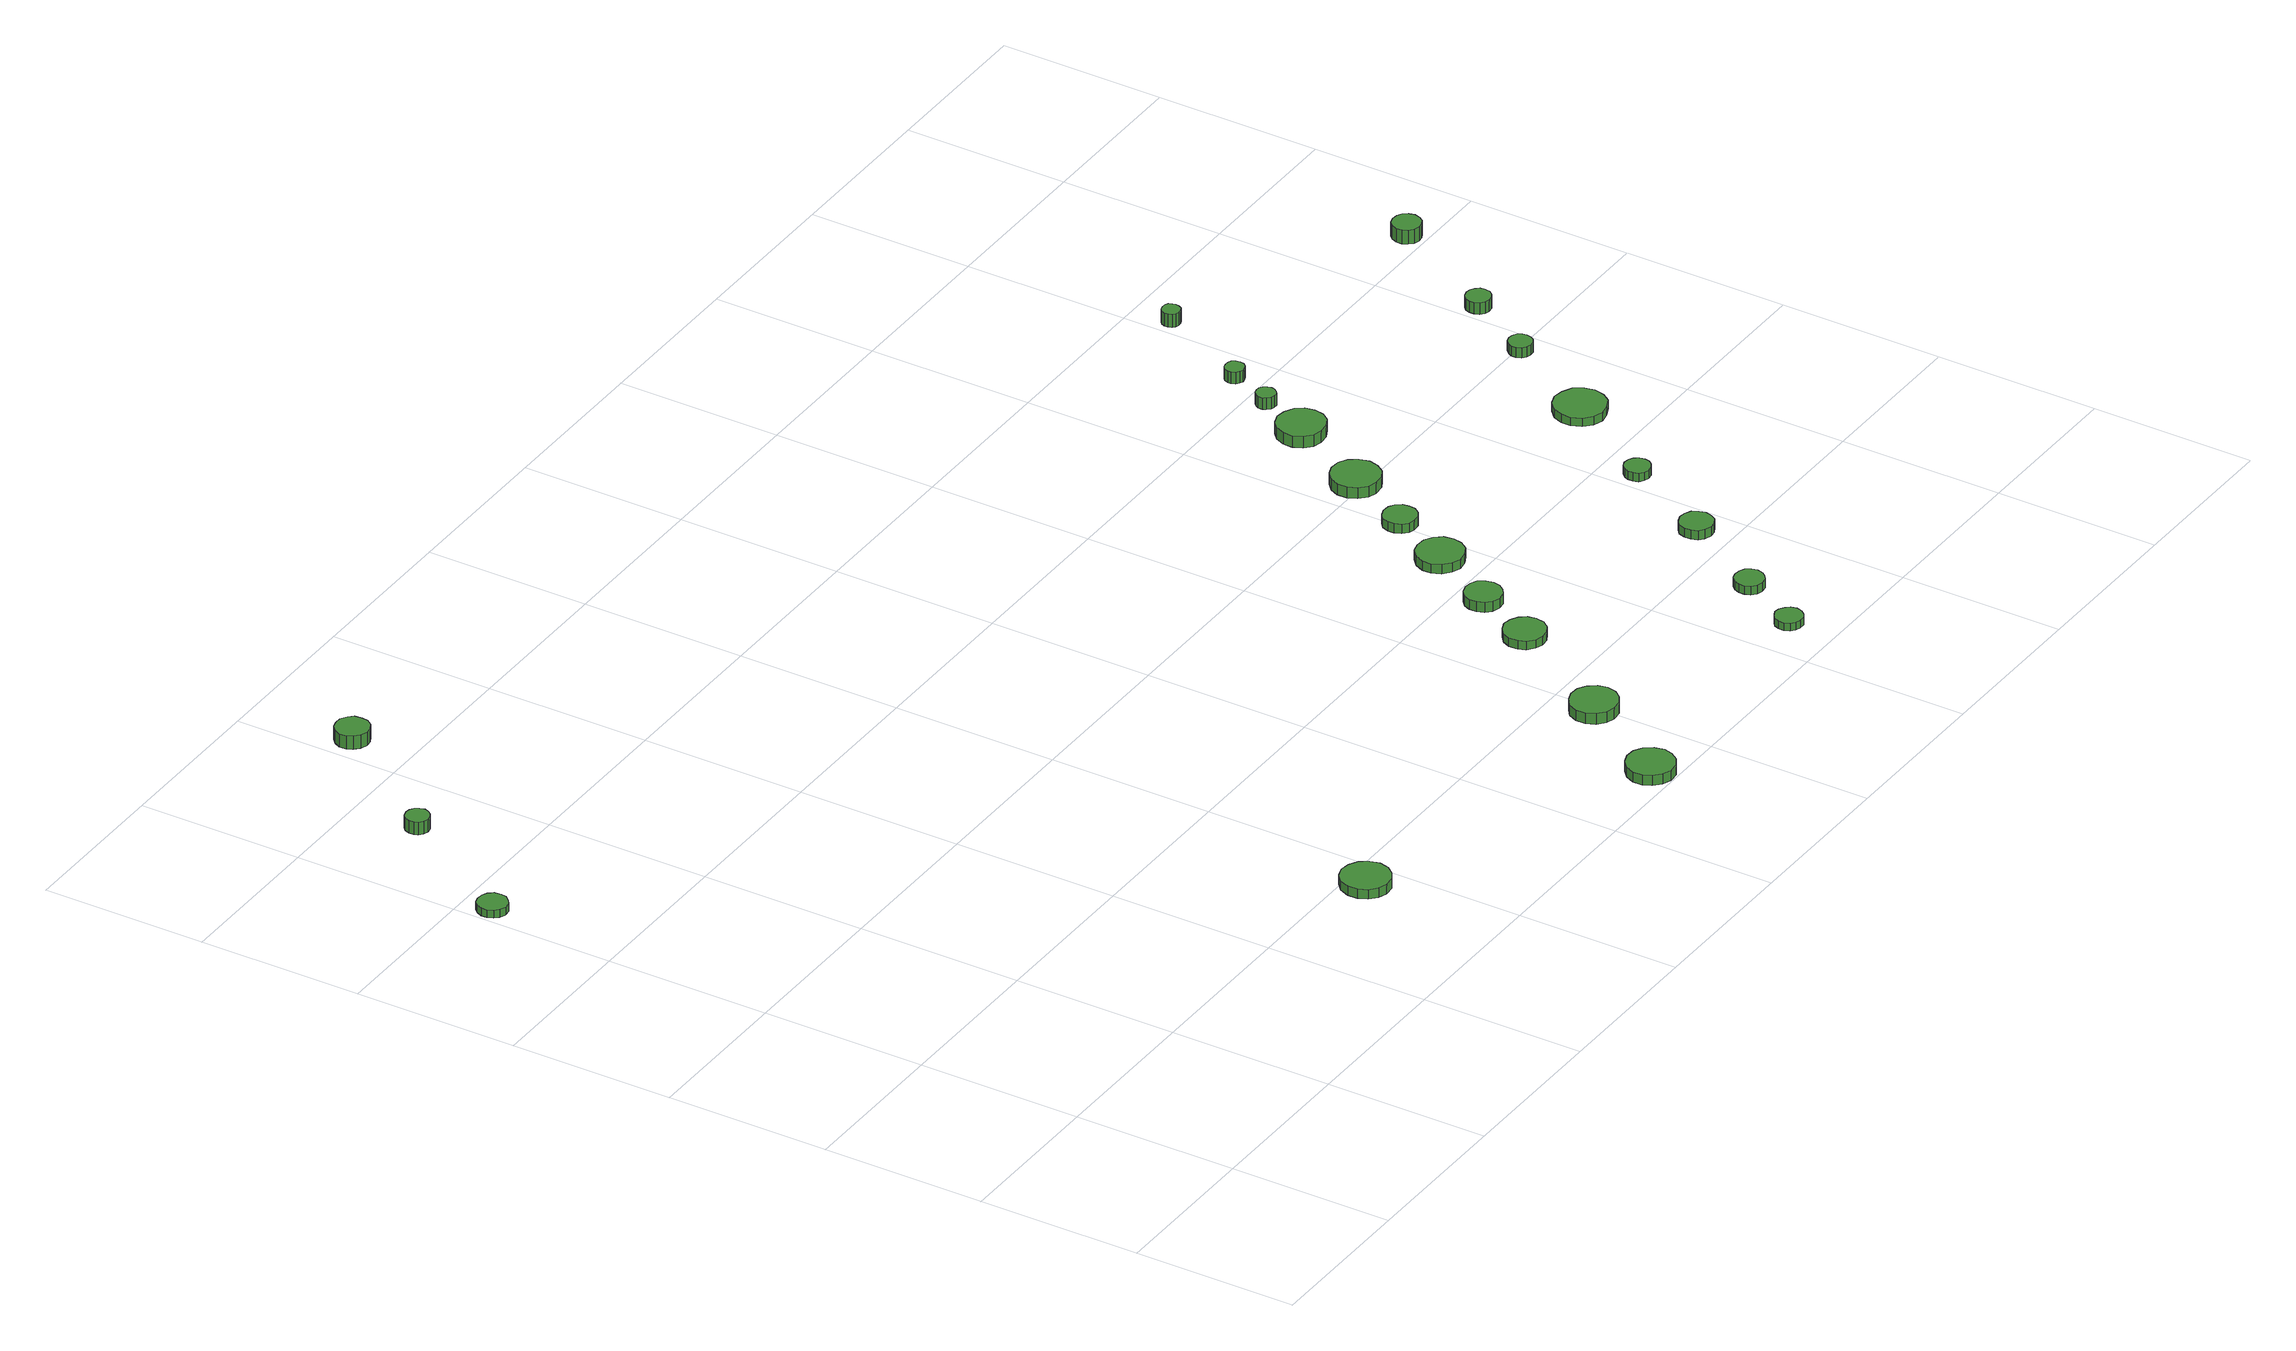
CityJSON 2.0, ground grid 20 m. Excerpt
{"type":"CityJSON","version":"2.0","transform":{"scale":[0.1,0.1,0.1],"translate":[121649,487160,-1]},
"CityObjects":{
"tree1":{"type":"SolitaryVegetationObject","attributes":{"function":"something"},"geometry":[{"type":"MultiSurface","lod":"1","boundaries":[[[0,1,2,3,4,5,6,7,8,9,10,11,12,13,14]],[[15,16,17,18,19,20,21,22,23,24,25,26,27,28,29]],[[0,29,28,1]],[[1,28,27,2]],[[2,27,26,3]],[[3,26,25,4]],[[4,25,24,5]],[[5,24,23,6]],[[6,23,22,7]],[[7,22,21,8]],[[8,21,20,9]],[[9,20,19,10]],[[10,19,18,11]],[[11,18,17,12]],[[12,17,16,13]],[[13,16,15,14]],[[14,15,29,0]]]}]},
"tree2":{"type":"SolitaryVegetationObject","attributes":{"function":"something"},"geometry":[{"type":"MultiSurface","lod":"1","boundaries":[[[30,31,32,33,34,35,36,37,38,39,40,41,42,43,44]],[[45,46,47,48,49,50,51,52,53,54,55,56,57,58,59]],[[30,59,58,31]],[[31,58,57,32]],[[32,57,56,33]],[[33,56,55,34]],[[34,55,54,35]],[[35,54,53,36]],[[36,53,52,37]],[[37,52,51,38]],[[38,51,50,39]],[[39,50,49,40]],[[40,49,48,41]],[[41,48,47,42]],[[42,47,46,43]],[[43,46,45,44]],[[44,45,59,30]]]}]},
"tree3":{"type":"SolitaryVegetationObject","attributes":{"function":"something"},"geometry":[{"type":"MultiSurface","lod":"1","boundaries":[[[60,61,62,63,64,65,66,67,68,69,70,71,72,73,74]],[[75,76,77,78,79,80,81,82,83,84,85,86,87,88,89]],[[60,89,88,61]],[[61,88,87,62]],[[62,87,86,63]],[[63,86,85,64]],[[64,85,84,65]],[[65,84,83,66]],[[66,83,82,67]],[[67,82,81,68]],[[68,81,80,69]],[[69,80,79,70]],[[70,79,78,71]],[[71,78,77,72]],[[72,77,76,73]],[[73,76,75,74]],[[74,75,89,60]]]}]},
"tree4":{"type":"SolitaryVegetationObject","attributes":{"function":"something"},"geometry":[{"type":"MultiSurface","lod":"1","boundaries":[[[90,91,92,93,94,95,96,97,98,99,100,101,102,103,104]],[[105,106,107,108,109,110,111,112,113,114,115,116,117,118,119]],[[90,119,118,91]],[[91,118,117,92]],[[92,117,116,93]],[[93,116,115,94]],[[94,115,114,95]],[[95,114,113,96]],[[96,113,112,97]],[[97,112,111,98]],[[98,111,110,99]],[[99,110,109,100]],[[100,109,108,101]],[[101,108,107,102]],[[102,107,106,103]],[[103,106,105,104]],[[104,105,119,90]]]}]},
"tree5":{"type":"SolitaryVegetationObject","attributes":{"function":"something"}},
"tree6":{"type":"SolitaryVegetationObject","attributes":{"function":"something"},"geometry":[{"type":"MultiSurface","lod":"1","boundaries":[[[120,121,122,123,124,125,126,127,128,129,130,131,132,133,134]],[[135,136,137,138,139,140,141,142,143,144,145,146,147,148,149]],[[120,149,148,121]],[[121,148,147,122]],[[122,147,146,123]],[[123,146,145,124]],[[124,145,144,125]],[[125,144,143,126]],[[126,143,142,127]],[[127,142,141,128]],[[128,141,140,129]],[[129,140,139,130]],[[130,139,138,131]],[[131,138,137,132]],[[132,137,136,133]],[[133,136,135,134]],[[134,135,149,120]]]}]},
"tree7":{"type":"SolitaryVegetationObject","attributes":{"function":"something"},"geometry":[{"type":"MultiSurface","lod":"1","boundaries":[[[150,151,152,153,154,155,156,157,158,159,160,161,162,163,164]],[[165,166,167,168,169,170,171,172,173,174,175,176,177,178,179]],[[150,179,178,151]],[[151,178,177,152]],[[152,177,176,153]],[[153,176,175,154]],[[154,175,174,155]],[[155,174,173,156]],[[156,173,172,157]],[[157,172,171,158]],[[158,171,170,159]],[[159,170,169,160]],[[160,169,168,161]],[[161,168,167,162]],[[162,167,166,163]],[[163,166,165,164]],[[164,165,179,150]]]}]},
"tree8":{"type":"SolitaryVegetationObject","attributes":{"function":"something"},"geometry":[{"type":"MultiSurface","lod":"1","boundaries":[[[180,181,182,183,184,185,186,187,188,189,190,191,192,193,194]],[[195,196,197,198,199,200,201,202,203,204,205,206,207,208,209]],[[180,209,208,181]],[[181,208,207,182]],[[182,207,206,183]],[[183,206,205,184]],[[184,205,204,185]],[[185,204,203,186]],[[186,203,202,187]],[[187,202,201,188]],[[188,201,200,189]],[[189,200,199,190]],[[190,199,198,191]],[[191,198,197,192]],[[192,197,196,193]],[[193,196,195,194]],[[194,195,209,180]]]}]},
"tree9":{"type":"SolitaryVegetationObject","attributes":{"function":"something"},"geometry":[{"type":"MultiSurface","lod":"1","boundaries":[[[210,211,212,213,214,215,216,217,218,219,220,221,222,223,224]],[[225,226,227,228,229,230,231,232,233,234,235,236,237,238,239]],[[210,239,238,211]],[[211,238,237,212]],[[212,237,236,213]],[[213,236,235,214]],[[214,235,234,215]],[[215,234,233,216]],[[216,233,232,217]],[[217,232,231,218]],[[218,231,230,219]],[[219,230,229,220]],[[220,229,228,221]],[[221,228,227,222]],[[222,227,226,223]],[[223,226,225,224]],[[224,225,239,210]]]}]},
"tree10":{"type":"SolitaryVegetationObject","attributes":{"function":"something"},"geometry":[{"type":"MultiSurface","lod":"1","boundaries":[[[240,241,242,243,244,245,246,247,248,249,250,251,252,253,254]],[[255,256,257,258,259,260,261,262,263,264,265,266,267,268,269]],[[240,269,268,241]],[[241,268,267,242]],[[242,267,266,243]],[[243,266,265,244]],[[244,265,264,245]],[[245,264,263,246]],[[246,263,262,247]],[[247,262,261,248]],[[248,261,260,249]],[[249,260,259,250]],[[250,259,258,251]],[[251,258,257,252]],[[252,257,256,253]],[[253,256,255,254]],[[254,255,269,240]]]}]},
"tree11":{"type":"SolitaryVegetationObject","attributes":{"function":"something"},"geometry":[{"type":"MultiSurface","lod":"1","boundaries":[[[270,271,272,273,274,275,276,277,278,279,280,281,282,283,284]],[[285,286,287,288,289,290,291,292,293,294,295,296,297,298,299]],[[270,299,298,271]],[[271,298,297,272]],[[272,297,296,273]],[[273,296,295,274]],[[274,295,294,275]],[[275,294,293,276]],[[276,293,292,277]],[[277,292,291,278]],[[278,291,290,279]],[[279,290,289,280]],[[280,289,288,281]],[[281,288,287,282]],[[282,287,286,283]],[[283,286,285,284]],[[284,285,299,270]]]}]},
"tree12":{"type":"SolitaryVegetationObject","attributes":{"function":"something"},"geometry":[{"type":"MultiSurface","lod":"1","boundaries":[[[300,301,302,303,304,305,306,307,308,309,310,311,312,313,314]],[[315,316,317,318,319,320,321,322,323,324,325,326,327,328,329]],[[300,329,328,301]],[[301,328,327,302]],[[302,327,326,303]],[[303,326,325,304]],[[304,325,324,305]],[[305,324,323,306]],[[306,323,322,307]],[[307,322,321,308]],[[308,321,320,309]],[[309,320,319,310]],[[310,319,318,311]],[[311,318,317,312]],[[312,317,316,313]],[[313,316,315,314]],[[314,315,329,300]]]}]},
"tree13":{"type":"SolitaryVegetationObject","attributes":{"function":"something"},"geometry":[{"type":"MultiSurface","lod":"1","boundaries":[[[330,331,332,333,334,335,336,337,338,339,340,341,342,343,344]],[[345,346,347,348,349,350,351,352,353,354,355,356,357,358,359]],[[330,359,358,331]],[[331,358,357,332]],[[332,357,356,333]],[[333,356,355,334]],[[334,355,354,335]],[[335,354,353,336]],[[336,353,352,337]],[[337,352,351,338]],[[338,351,350,339]],[[339,350,349,340]],[[340,349,348,341]],[[341,348,347,342]],[[342,347,346,343]],[[343,346,345,344]],[[344,345,359,330]]]}]},
"tree14":{"type":"SolitaryVegetationObject","attributes":{"function":"something"},"geometry":[{"type":"MultiSurface","lod":"1","boundaries":[[[360,361,362,363,364,365,366,367,368,369,370,371,372,373,374]],[[375,376,377,378,379,380,381,382,383,384,385,386,387,388,389]],[[360,389,388,361]],[[361,388,387,362]],[[362,387,386,363]],[[363,386,385,364]],[[364,385,384,365]],[[365,384,383,366]],[[366,383,382,367]],[[367,382,381,368]],[[368,381,380,369]],[[369,380,379,370]],[[370,379,378,371]],[[371,378,377,372]],[[372,377,376,373]],[[373,376,375,374]],[[374,375,389,360]]]}]},
"tree15":{"type":"SolitaryVegetationObject","attributes":{"function":"something"},"geometry":[{"type":"MultiSurface","lod":"1","boundaries":[[[390,391,392,393,394,395,396,397,398,399,400,401,402,403,404]],[[405,406,407,408,409,410,411,412,413,414,415,416,417,418,419]],[[390,419,418,391]],[[391,418,417,392]],[[392,417,416,393]],[[393,416,415,394]],[[394,415,414,395]],[[395,414,413,396]],[[396,413,412,397]],[[397,412,411,398]],[[398,411,410,399]],[[399,410,409,400]],[[400,409,408,401]],[[401,408,407,402]],[[402,407,406,403]],[[403,406,405,404]],[[404,405,419,390]]]}]},
"tree16":{"type":"SolitaryVegetationObject","attributes":{"function":"something"},"geometry":[{"type":"MultiSurface","lod":"1","boundaries":[[[420,421,422,423,424,425,426,427,428,429,430,431,432,433,434]],[[435,436,437,438,439,440,441,442,443,444,445,446,447,448,449]],[[420,449,448,421]],[[421,448,447,422]],[[422,447,446,423]],[[423,446,445,424]],[[424,445,444,425]],[[425,444,443,426]],[[426,443,442,427]],[[427,442,441,428]],[[428,441,440,429]],[[429,440,439,430]],[[430,439,438,431]],[[431,438,437,432]],[[432,437,436,433]],[[433,436,435,434]],[[434,435,449,420]]]}]},
"tree17":{"type":"SolitaryVegetationObject","attributes":{"function":"something"},"geometry":[{"type":"MultiSurface","lod":"1","boundaries":[[[450,451,452,453,454,455,456,457,458,459,460,461,462,463,464]],[[465,466,467,468,469,470,471,472,473,474,475,476,477,478,479]],[[450,479,478,451]],[[451,478,477,452]],[[452,477,476,453]],[[453,476,475,454]],[[454,475,474,455]],[[455,474,473,456]],[[456,473,472,457]],[[457,472,471,458]],[[458,471,470,459]],[[459,470,469,460]],[[460,469,468,461]],[[461,468,467,462]],[[462,467,466,463]],[[463,466,465,464]],[[464,465,479,450]]]}]},
"tree18":{"type":"SolitaryVegetationObject","attributes":{"function":"something"},"geometry":[{"type":"MultiSurface","lod":"1","boundaries":[[[480,481,482,483,484,485,486,487,488,489,490,491,492,493,494]],[[495,496,497,498,499,500,501,502,503,504,505,506,507,508,509]],[[480,509,508,481]],[[481,508,507,482]],[[482,507,506,483]],[[483,506,505,484]],[[484,505,504,485]],[[485,504,503,486]],[[486,503,502,487]],[[487,502,501,488]],[[488,501,500,489]],[[489,500,499,490]],[[490,499,498,491]],[[491,498,497,492]],[[492,497,496,493]],[[493,496,495,494]],[[494,495,509,480]]]}]},
"tree19":{"type":"SolitaryVegetationObject","attributes":{"function":"something"},"geometry":[{"type":"MultiSurface","lod":"1","boundaries":[[[510,511,512,513,514,515,516,517,518,519,520,521,522,523,524]],[[525,526,527,528,529,530,531,532,533,534,535,536,537,538,539]],[[510,539,538,511]],[[511,538,537,512]],[[512,537,536,513]],[[513,536,535,514]],[[514,535,534,515]],[[515,534,533,516]],[[516,533,532,517]],[[517,532,531,518]],[[518,531,530,519]],[[519,530,529,520]],[[520,529,528,521]],[[521,528,527,522]],[[522,527,526,523]],[[523,526,525,524]],[[524,525,539,510]]]}]},
"tree20":{"type":"SolitaryVegetationObject","attributes":{"function":"something"},"geometry":[{"type":"MultiSurface","lod":"1","boundaries":[[[540,541,542,543,544,545,546,547,548,549,550,551,552,553,554]],[[555,556,557,558,559,560,561,562,563,564,565,566,567,568,569]],[[540,569,568,541]],[[541,568,567,542]],[[542,567,566,543]],[[543,566,565,544]],[[544,565,564,545]],[[545,564,563,546]],[[546,563,562,547]],[[547,562,561,548]],[[548,561,560,549]],[[549,560,559,550]],[[550,559,558,551]],[[551,558,557,552]],[[552,557,556,553]],[[553,556,555,554]],[[554,555,569,540]]]}]},
"tree21":{"type":"SolitaryVegetationObject","attributes":{"function":"something"},"geometry":[{"type":"MultiSurface","lod":"1","boundaries":[[[570,571,572,573,574,575,576,577,578,579,580,581,582,583,584]],[[585,586,587,588,589,590,591,592,593,594,595,596,597,598,599]],[[570,599,598,571]],[[571,598,597,572]],[[572,597,596,573]],[[573,596,595,574]],[[574,595,594,575]],[[575,594,593,576]],[[576,593,592,577]],[[577,592,591,578]],[[578,591,590,579]],[[579,590,589,580]],[[580,589,588,581]],[[581,588,587,582]],[[582,587,586,583]],[[583,586,585,584]],[[584,585,599,570]]]}]},
"tree22":{"type":"SolitaryVegetationObject","attributes":{"function":"something"},"geometry":[{"type":"MultiSurface","lod":"1","boundaries":[[[600,601,602,603,604,605,606,607,608,609,610,611,612,613,614]],[[615,616,617,618,619,620,621,622,623,624,625,626,627,628,629]],[[600,629,628,601]],[[601,628,627,602]],[[602,627,626,603]],[[603,626,625,604]],[[604,625,624,605]],[[605,624,623,606]],[[606,623,622,607]],[[607,622,621,608]],[[608,621,620,609]],[[609,620,619,610]],[[610,619,618,611]],[[611,618,617,612]],[[612,617,616,613]],[[613,616,615,614]],[[614,615,629,600]]]}]},
"tree23":{"type":"SolitaryVegetationObject","attributes":{"function":"something"},"geometry":[{"type":"MultiSurface","lod":"1","boundaries":[[[630,631,632,633,634,635,636,637,638,639,640,641,642,643,644]],[[645,646,647,648,649,650,651,652,653,654,655,656,657,658,659]],[[630,659,658,631]],[[631,658,657,632]],[[632,657,656,633]],[[633,656,655,634]],[[634,655,654,635]],[[635,654,653,636]],[[636,653,652,637]],[[637,652,651,638]],[[638,651,650,639]],[[639,650,649,640]],[[640,649,648,641]],[[641,648,647,642]],[[642,647,646,643]],[[643,646,645,644]],[[644,645,659,630]]]}]},
"tree24":{"type":"SolitaryVegetationObject","attributes":{"function":"something"},"geometry":[{"type":"MultiSurface","lod":"1","boundaries":[[[660,661,662,663,664,665,666,667,668,669,670,671,672,673,674]],[[675,676,677,678,679,680,681,682,683,684,685,686,687,688,689]],[[660,689,688,661]],[[661,688,687,662]],[[662,687,686,663]],[[663,686,685,664]],[[664,685,684,665]],[[665,684,683,666]],[[666,683,682,667]],[[667,682,681,668]],[[668,681,680,669]],[[669,680,679,670]],[[670,679,678,671]],[[671,678,677,672]],[[672,677,676,673]],[[673,676,675,674]],[[674,675,689,660]]]}]}
},
"vertices":[
[38,962,16],[37,970,16],[32,976,16],[26,979,16],[18,980,16],[11,978,16],[6,973,16],[3,966,16],[3,959,16],[6,952,16],[11,947,16],[18,944,16],[26,945,16],[32,949,16],[37,955,16],[37,955,6],[32,949,6],[26,945,6],[18,944,6],[11,947,6],[6,952,6],[3,959,6],[3,966,6],[6,973,6],[11,978,6],[18,980,6],[26,979,6],[32,976,6],[37,970,6],[38,962,6],
[133,1118,22],[131,1124,22],[128,1129,22],[123,1132,22],[117,1133,22],[111,1131,22],[106,1127,22],[104,1121,22],[104,1115,22],[106,1110,22],[111,1106,22],[117,1104,22],[123,1105,22],[128,1108,22],[131,1113,22],[131,1113,6],[128,1108,6],[123,1105,6],[117,1104,6],[111,1106,6],[106,1110,6],[104,1115,6],[104,1121,6],[106,1127,6],[111,1131,6],[117,1133,6],[123,1132,6],[128,1129,6],[131,1124,6],[133,1118,6],
[252,1272,23],[251,1281,23],[246,1287,23],[238,1292,23],[230,1292,23],[222,1290,23],[216,1284,23],[212,1277,23],[212,1268,23],[216,1261,23],[222,1255,23],[230,1252,23],[238,1253,23],[246,1257,23],[251,1264,23],[251,1264,6],[246,1257,6],[238,1253,6],[230,1252,6],[222,1255,6],[216,1261,6],[212,1268,6],[212,1277,6],[216,1284,6],[222,1290,6],[230,1292,6],[238,1292,6],[246,1287,6],[251,1281,6],[252,1272,6],
[595,176,16],[592,188,16],[585,198,16],[574,204,16],[562,206,16],[551,202,16],[542,194,16],[537,182,16],[537,170,16],[542,159,16],[551,151,16],[562,147,16],[574,148,16],[585,155,16],[592,164,16],[592,164,4],[585,155,4],[574,148,4],[562,147,4],[551,151,4],[542,159,4],[537,170,4],[537,182,4],[542,194,4],[551,202,4],[562,206,4],[574,204,4],[585,198,4],[592,188,4],[595,176,4],
[952,30,17],[949,42,17],[942,52,17],[932,58,17],[920,59,17],[909,55,17],[900,47,17],[895,36,17],[895,24,17],[900,14,17],[909,6,17],[920,2,17],[932,3,17],[942,9,17],[949,19,17],[949,19,4],[942,9,4],[932,3,4],[920,2,4],[909,6,4],[900,14,4],[895,24,4],[895,36,4],[900,47,4],[909,55,4],[920,59,4],[932,58,4],[942,52,4],[949,42,4],[952,30,4],
[1025,148,18],[1022,159,18],[1015,169,18],[1005,175,18],[993,176,18],[982,172,18],[973,165,18],[968,154,18],[968,142,18],[973,131,18],[982,123,18],[993,120,18],[1005,121,18],[1015,127,18],[1022,136,18],[1022,136,4],[1015,127,4],[1005,121,4],[993,120,4],[982,123,4],[973,131,4],[968,142,4],[968,154,4],[973,165,4],[982,172,4],[993,176,4],[1005,175,4],[1015,169,4],[1022,159,4],[1025,148,4],
[1105,289,16],[1103,299,16],[1097,307,16],[1088,312,16],[1078,314,16],[1068,310,16],[1060,303,16],[1056,294,16],[1056,283,16],[1060,274,16],[1068,267,16],[1078,264,16],[1088,265,16],[1097,270,16],[1103,278,16],[1103,278,5],[1097,270,5],[1088,265,5],[1078,264,5],[1068,267,5],[1060,274,5],[1056,283,5],[1056,294,5],[1060,303,5],[1068,310,5],[1078,314,5],[1088,312,5],[1097,307,5],[1103,299,5],[1105,289,5],
[1140,365,18],[1138,374,18],[1133,382,18],[1125,386,18],[1116,387,18],[1107,384,18],[1100,378,18],[1097,370,18],[1097,361,18],[1100,352,18],[1107,346,18],[1116,343,18],[1125,344,18],[1133,349,18],[1138,356,18],[1138,356,5],[1133,349,5],[1125,344,5],[1116,343,5],[1107,346,5],[1100,352,5],[1097,361,5],[1097,370,5],[1100,378,5],[1107,384,5],[1116,387,5],[1125,386,5],[1133,382,5],[1138,374,5],[1140,365,5],
[1272,57,16],[1270,64,16],[1266,69,16],[1260,73,16],[1253,74,16],[1247,71,16],[1242,67,16],[1239,61,16],[1239,54,16],[1242,47,16],[1247,43,16],[1253,41,16],[1260,41,16],[1266,45,16],[1270,50,16],[1270,50,6],[1266,45,6],[1260,41,6],[1253,41,6],[1247,43,6],[1242,47,6],[1239,54,6],[1239,61,6],[1242,67,6],[1247,71,6],[1253,74,6],[1260,73,6],[1266,69,6],[1270,64,6],[1272,57,6],
[1193,449,17],[1191,461,17],[1184,470,17],[1174,476,17],[1162,477,17],[1151,474,17],[1142,466,17],[1137,455,17],[1137,444,17],[1142,433,17],[1151,425,17],[1162,421,17],[1174,423,17],[1184,428,17],[1191,438,17],[1191,438,5],[1184,428,5],[1174,423,5],[1162,421,5],[1151,425,5],[1142,433,5],[1137,444,5],[1137,455,5],[1142,466,5],[1151,474,5],[1162,477,5],[1174,476,5],[1184,470,5],[1191,461,5],[1193,449,5],
[1315,134,16],[1313,141,16],[1309,147,16],[1303,150,16],[1295,151,16],[1288,149,16],[1283,144,16],[1280,137,16],[1280,130,16],[1283,123,16],[1288,118,16],[1295,116,16],[1303,117,16],[1309,121,16],[1313,126,16],[1313,126,5],[1309,121,5],[1303,117,5],[1295,116,5],[1288,118,5],[1283,123,5],[1280,130,5],[1280,137,5],[1283,144,5],[1288,149,5],[1295,151,5],[1303,150,5],[1309,147,5],[1313,141,5],[1315,134,5],
[1224,525,17],[1223,533,17],[1218,540,17],[1211,544,17],[1202,545,17],[1194,542,17],[1188,537,17],[1185,529,17],[1185,521,17],[1188,513,17],[1194,507,17],[1202,505,17],[1211,506,17],[1218,510,17],[1223,517,17],[1223,517,5],[1218,510,5],[1211,506,5],[1202,505,5],[1194,507,5],[1188,513,5],[1185,521,5],[1185,529,5],[1188,537,5],[1194,542,5],[1202,545,5],[1211,544,5],[1218,540,5],[1223,533,5],[1224,525,5],
[1276,608,19],[1273,620,19],[1266,630,19],[1256,636,19],[1243,637,19],[1232,633,19],[1223,625,19],[1218,614,19],[1218,602,19],[1223,591,19],[1232,582,19],[1243,579,19],[1256,580,19],[1266,586,19],[1273,596,19],[1273,596,5],[1266,586,5],[1256,580,5],[1243,579,5],[1232,582,5],[1223,591,5],[1218,602,5],[1218,614,5],[1223,625,5],[1232,633,5],[1243,637,5],[1256,636,5],[1266,630,5],[1273,620,5],[1276,608,5],
[1383,242,17],[1381,250,17],[1377,257,17],[1369,261,17],[1361,262,17],[1353,259,17],[1347,254,17],[1344,246,17],[1344,238,17],[1347,230,17],[1353,225,17],[1361,222,17],[1369,223,17],[1377,227,17],[1381,234,17],[1381,234,5],[1377,227,5],[1369,223,5],[1361,222,5],[1353,225,5],[1347,230,5],[1344,238,5],[1344,246,5],[1347,254,5],[1353,259,5],[1361,262,5],[1369,261,5],[1377,257,5],[1381,250,5],[1383,242,5],
[1331,712,20],[1329,724,20],[1322,733,20],[1311,739,20],[1299,741,20],[1288,737,20],[1279,729,20],[1274,718,20],[1274,706,20],[1279,695,20],[1288,687,20],[1299,684,20],[1311,685,20],[1322,691,20],[1329,700,20],[1329,700,5],[1322,691,5],[1311,685,5],[1299,684,5],[1288,687,5],[1279,695,5],[1274,706,5],[1274,718,5],[1279,729,5],[1288,737,5],[1299,741,5],[1311,739,5],[1322,733,5],[1329,724,5],[1331,712,5],
[1441,356,16],[1440,363,16],[1436,368,16],[1431,371,16],[1424,372,16],[1418,370,16],[1413,365,16],[1411,360,16],[1411,353,16],[1413,347,16],[1418,343,16],[1424,341,16],[1431,342,16],[1436,345,16],[1440,350,16],[1440,350,5],[1436,345,5],[1431,342,5],[1424,341,5],[1418,343,5],[1413,347,5],[1411,353,5],[1411,360,5],[1413,365,5],[1418,370,5],[1424,372,5],[1431,371,5],[1436,368,5],[1440,363,5],[1441,356,5],
[1345,776,20],[1344,781,20],[1341,785,20],[1337,788,20],[1332,788,20],[1328,787,20],[1324,783,20],[1322,779,20],[1322,774,20],[1324,770,20],[1328,766,20],[1332,765,20],[1337,765,20],[1341,768,20],[1344,772,20],[1344,772,5],[1341,768,5],[1337,765,5],[1332,765,5],[1328,766,5],[1324,770,5],[1322,774,5],[1322,779,5],[1324,783,5],[1328,787,5],[1332,788,5],[1337,788,5],[1341,785,5],[1344,781,5],[1345,776,5],
[1370,832,21],[1369,837,21],[1366,841,21],[1362,843,21],[1357,843,21],[1353,842,21],[1349,839,21],[1347,834,21],[1347,830,21],[1349,825,21],[1353,822,21],[1357,820,21],[1362,821,21],[1366,823,21],[1369,827,21],[1369,827,6],[1366,823,6],[1362,821,6],[1357,820,6],[1353,822,6],[1349,825,6],[1347,830,6],[1347,834,6],[1349,839,6],[1353,842,6],[1357,843,6],[1362,843,6],[1366,841,6],[1369,837,6],[1370,832,6],
[1530,475,17],[1527,487,17],[1520,498,17],[1508,504,17],[1496,506,17],[1484,502,17],[1474,493,17],[1469,481,17],[1469,469,17],[1474,457,17],[1484,448,17],[1496,444,17],[1508,446,17],[1520,452,17],[1527,462,17],[1527,462,6],[1520,452,6],[1508,446,6],[1496,444,6],[1484,448,6],[1474,457,6],[1469,469,6],[1469,481,6],[1474,493,6],[1484,502,6],[1496,506,6],[1508,504,6],[1520,498,6],[1527,487,6],[1530,475,6],
[1429,951,23],[1428,955,23],[1426,959,23],[1422,961,23],[1417,961,23],[1413,960,23],[1410,957,23],[1408,953,23],[1408,948,23],[1410,944,23],[1413,941,23],[1417,940,23],[1422,940,23],[1426,942,23],[1428,946,23],[1428,946,6],[1426,942,6],[1422,940,6],[1417,940,6],[1413,941,6],[1410,944,6],[1408,948,6],[1408,953,6],[1410,957,6],[1413,960,6],[1417,961,6],[1422,961,6],[1426,959,6],[1428,955,6],[1429,951,6],
[1583,595,19],[1582,600,19],[1579,605,19],[1574,608,19],[1568,609,19],[1562,607,19],[1558,603,19],[1555,598,19],[1555,592,19],[1558,586,19],[1562,582,19],[1568,581,19],[1574,581,19],[1579,584,19],[1582,589,19],[1582,589,6],[1579,584,6],[1574,581,6],[1568,581,6],[1562,582,6],[1558,586,6],[1555,592,6],[1555,598,6],[1558,603,6],[1562,607,6],[1568,609,6],[1574,608,6],[1579,605,6],[1582,600,6],[1583,595,6],
[1635,680,21],[1634,686,21],[1630,691,21],[1625,694,21],[1619,695,21],[1613,693,21],[1608,689,21],[1606,683,21],[1606,677,21],[1608,671,21],[1613,667,21],[1619,665,21],[1625,666,21],[1630,669,21],[1634,674,21],[1634,674,6],[1630,669,6],[1625,666,6],[1619,665,6],[1613,667,6],[1608,671,6],[1606,677,6],[1606,683,6],[1608,689,6],[1613,693,6],[1619,695,6],[1625,694,6],[1630,691,6],[1634,686,6],[1635,680,6],
[1719,822,24],[1717,829,24],[1713,835,24],[1707,838,24],[1700,839,24],[1693,837,24],[1688,832,24],[1685,825,24],[1685,818,24],[1688,812,24],[1693,807,24],[1700,805,24],[1707,806,24],[1713,809,24],[1717,815,24],[1717,815,6],[1713,809,6],[1707,806,6],[1700,805,6],[1693,807,6],[1688,812,6],[1685,818,6],[1685,825,6],[1688,832,6],[1693,837,6],[1700,839,6],[1707,838,6],[1713,835,6],[1717,829,6],[1719,822,6]
]}
